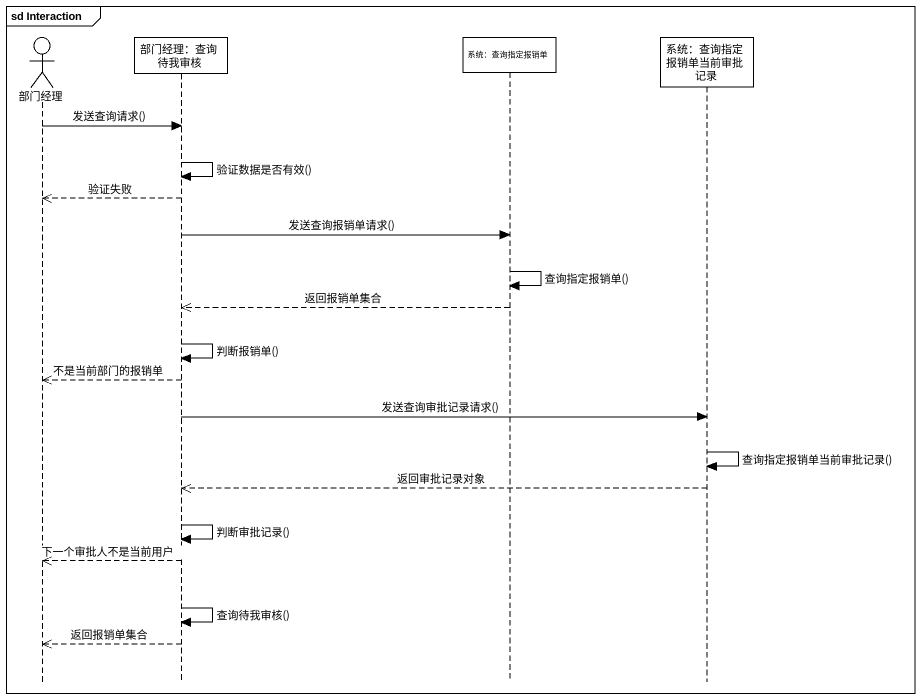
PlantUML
@startuml
mainframe sd Interaction
hide footbox
actor 部门经理
participant "部门经理：查询待我审核" as 部门经理_查询待我审核
participant "系统：查询指定报销单" as 系统_查询指定报销单
participant "系统：查询指定报销单当前审批记录" as 系统_查询指定报销单当前审批记录

部门经理 -> 部门经理_查询待我审核 : 发送查询请求()
部门经理_查询待我审核 -> 部门经理_查询待我审核 : 验证数据是否有效()
部门经理_查询待我审核 -->> 部门经理 : 验证失败
部门经理_查询待我审核 -> 系统_查询指定报销单 : 发送查询报销单请求()
系统_查询指定报销单 -> 系统_查询指定报销单 : 查询指定报销单()
系统_查询指定报销单 -->> 部门经理_查询待我审核 : 返回报销单集合
部门经理_查询待我审核 -> 部门经理_查询待我审核 : 判断报销单()
部门经理_查询待我审核 -->> 部门经理 : 不是当前部门的报销单
部门经理_查询待我审核 -> 系统_查询指定报销单当前审批记录 : 发送查询审批记录请求()
系统_查询指定报销单当前审批记录 -> 系统_查询指定报销单当前审批记录 : 查询指定报销单当前审批记录()
系统_查询指定报销单当前审批记录 -->> 部门经理_查询待我审核 : 返回审批记录对象
部门经理_查询待我审核 -> 部门经理_查询待我审核 : 判断审批记录()
部门经理_查询待我审核 -->> 部门经理 : 下一个审批人不是当前用户
部门经理_查询待我审核 -> 部门经理_查询待我审核 : 查询待我审核()
部门经理_查询待我审核 -->> 部门经理 : 返回报销单集合
@enduml
